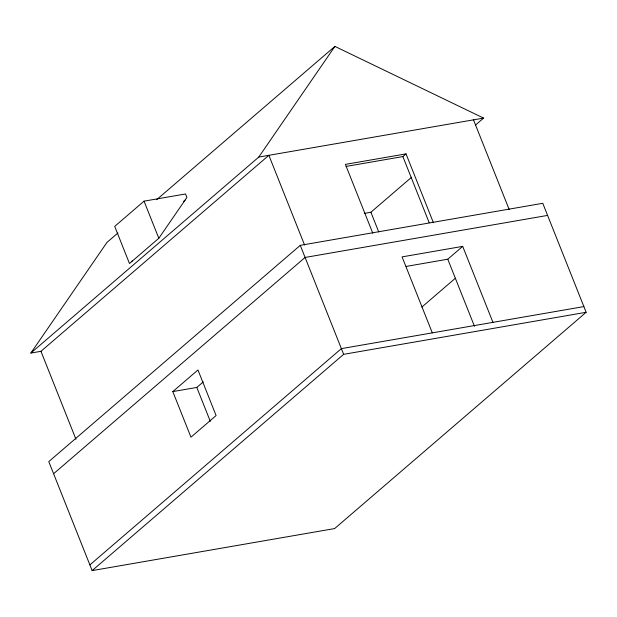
<?xml version="1.0" encoding="UTF-8"?>
<svg xmlns="http://www.w3.org/2000/svg" width="617" height="617" viewBox="0 0 617 617"><rect width="100%" height="100%" fill="white"/><g stroke="black" fill="none" stroke-linecap="round" stroke-linejoin="round"><path stroke-width="0.93" d="M304.582 245.042L268.873 155.314L40.953 351.312L30.85 353.063L106.98 242.396L117.932 232.971M131.575 261.708L132.485 260.382M158.816 238.278L186.905 197.455L185.516 193.969L144.046 201.157L114.708 226.393L129.477 263.513L158.816 238.278L144.046 201.157M30.85 353.063L258.77 157.065L334.9 46.398L483.597 118.094L475.56 125.004M156.656 199.677L334.9 46.398M183.65 201.35L185.054 200.147M346.044 166.436L402.878 156.579L406.025 153.88L433.412 222.706M300.271 245.342L48.774 461.616L92.141 570.602L334.653 528.561L586.15 312.287L542.775 203.302L300.271 245.342L343.646 354.328L92.141 570.602M53.594 473.725L305.091 257.451L547.595 215.41M364.261 213.405L370.894 212.248L411.593 177.249M172.814 391.594L197.964 369.969L216.104 415.557L190.954 437.183L172.814 391.594L196.808 387.437L203.278 381.877M89.874 564.902L341.371 348.628L583.883 306.587M406.094 266.436L447.772 259.209L462.704 246.368L492.944 322.352M421.912 307.019L455.446 278.174M258.77 157.065L483.597 118.094M406.025 153.88L345.397 164.384L372.784 233.218M462.704 246.368L402.076 256.88L432.316 332.864M343.646 354.328L586.15 312.287M473.494 119.845L509.195 209.572M447.772 259.209L474.45 326.254M402.878 156.579L429.201 222.729M370.894 212.248L378.722 231.915M196.808 387.437L210.328 421.403M40.953 351.312L75.953 439.25"/></g></svg>
